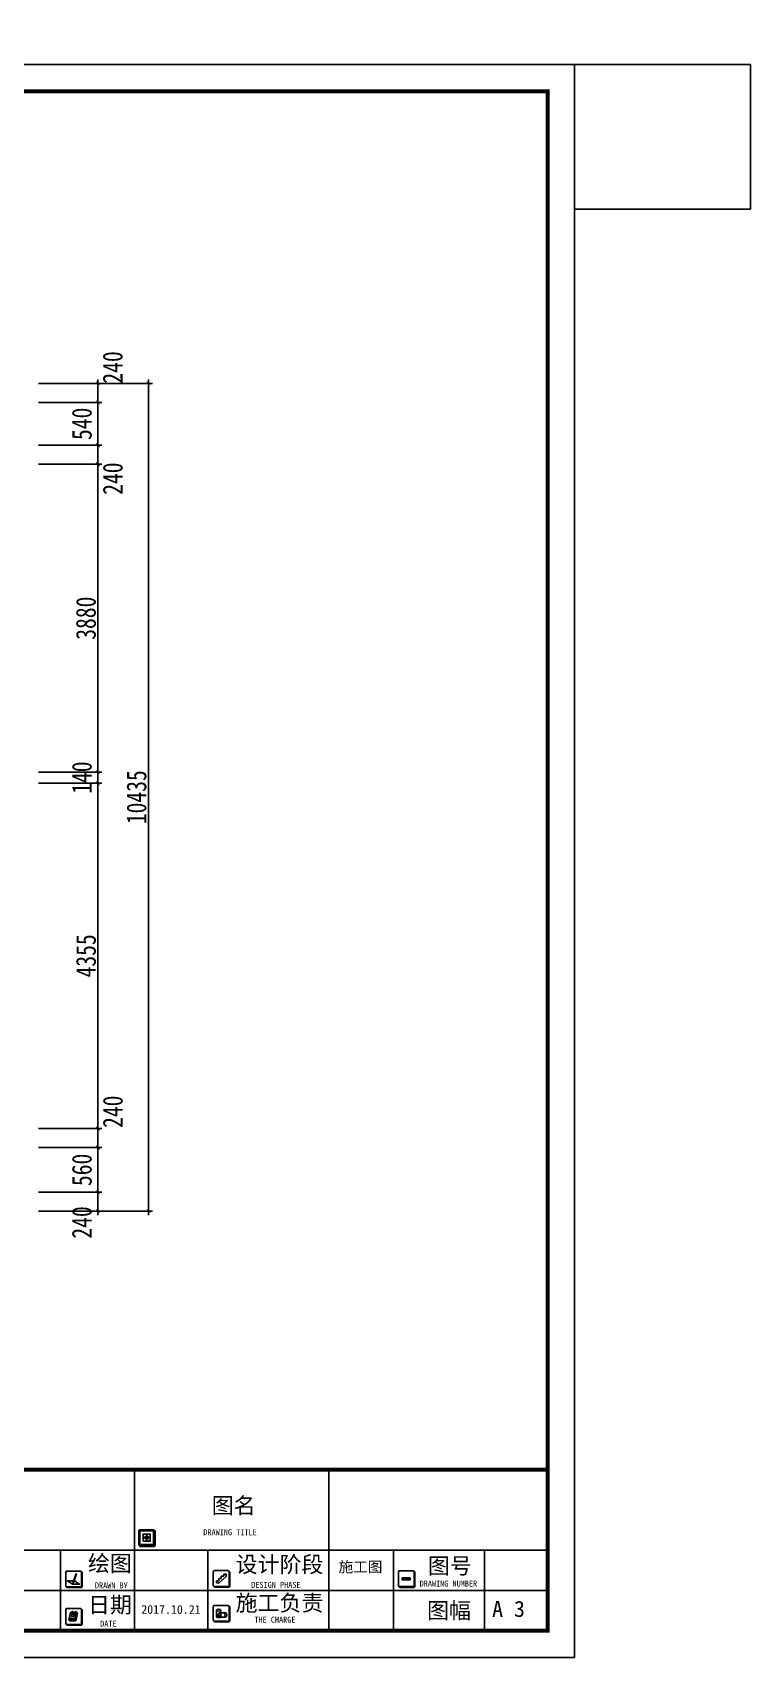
# Model space of a CAD drawing. Header units: millimetres. Extents: x -77055 to 331180, y -861586 to -491011.
# Drawn here: x 129856 to 138908, y -665598 to -645113 of the extents above; entities that cross this region are included whole.
import ezdxf

# ---------------------------------------------------------------- set-up
doc = ezdxf.new("R2010")
doc.units = ezdxf.units.MM
doc.header["$PDMODE"] = 3
for name, color, linetype in [('0-01图框模板说明', 2, 'Continuous'), ('0-02图框细线', 136, 'Continuous'), ('250', 250, 'Continuous')]:
    doc.layers.add(name, color=color, linetype=linetype)
doc.styles.add('DIM', font='simhei.ttf', dxfattribs={"width": 0.8})
doc.styles.get("Standard").update_dxf_attribs({"font": 'simhei.ttf'})
doc.dimstyles.new('1-50', dxfattribs={"dimscale": 50, "dimtxt": 5, "dimasz": 1, "dimexe": 1, "dimexo": 0.1, "dimgap": 0.5, "dimtad": 1, "dimdec": 0, "dimdsep": 46, "dimtxsty": 'DIM', "dimblk": 'ARCHTICK', "dimcen": 4, "dimdle": 1, "dimclrd": 3, "dimclre": 3, "dimclrt": 1, "dimadec": 0, "dimazin": 0, "dimtfac": 1, "dimtdec": 0, "dimtmove": 2, "dimatfit": 3, "dimldrblk": 'DOT', "dimfxl": 15, "dimfxlon": 1, "dimarcsym": 0})

# ---------------------------------------------------------------- blocks, each defined once
blk = doc.blocks.new('_ArchTick')
at = {"color": 0, "linetype": 'ByBlock', "const_width": 0.15}
blk.add_lwpolyline([(-0.5, -0.5), (0.5, 0.5)], dxfattribs=at)
blk = doc.blocks.new('*D570')
at = {"layer": '250', "color": 3, "lineweight": -2}
for p, q in [((129931, -649536), (130731, -649536)), ((130681, -649486), (130681, -649826)), ((129931, -649776), (130731, -649776))]:
    blk.add_line(p, q, dxfattribs=at)
at = {"layer": 'Defpoints', "color": 0}
for p in [(128433, -649536), (128433, -649776), (130681, -649776)]:
    blk.add_point(p, dxfattribs=at)
at = {"layer": '250', "color": 3, "lineweight": -2, "xscale": 50, "yscale": 50, "zscale": 50}
for p, rotation in [((130681, -649536), 90), ((130681, -649776), 270)]:
    blk.add_blockref('_ArchTick', p, dxfattribs=dict(at, rotation=rotation))
at = {"layer": '250', "color": 1, "insert": (130868, -649335), "char_height": 250, "attachment_point": 5, "rotation": 90, "style": 'DIM'}
blk.add_mtext('240', dxfattribs=at)
blk = doc.blocks.new('_Dot')
at = {"color": 0, "linetype": 'ByBlock', "lineweight": -2}
blk.add_line((-0.5, 0), (-1, 0), dxfattribs=at)
at = {"color": 0, "linetype": 'ByBlock', "const_width": 0.5}
blk.add_lwpolyline([(-0.25, 0, 1), (0.25, 0, 1)], format="xyb", close=True, dxfattribs=at)
blk = doc.blocks.new('*D571')
at = {"layer": '250', "color": 3, "lineweight": -2}
for p, q in [((129931, -649776), (130731, -649776)), ((130681, -649726), (130681, -650366)), ((129931, -650316), (130731, -650316))]:
    blk.add_line(p, q, dxfattribs=at)
at = {"layer": 'Defpoints', "color": 0}
for p in [(128433, -649776), (129458, -650316), (130681, -650316)]:
    blk.add_point(p, dxfattribs=at)
at = {"layer": '250', "color": 3, "lineweight": -2, "xscale": 50, "yscale": 50, "zscale": 50}
for p, rotation in [((130681, -649776), 90), ((130681, -650316), 270)]:
    blk.add_blockref('_ArchTick', p, dxfattribs=dict(at, rotation=rotation))
at = {"layer": '250', "color": 1, "insert": (130479, -650046), "char_height": 250, "attachment_point": 5, "rotation": 90, "style": 'DIM'}
blk.add_mtext('540', dxfattribs=at)
blk = doc.blocks.new('*D572')
at = {"layer": '250', "color": 3, "lineweight": -2}
for p, q in [((129931, -650316), (130731, -650316)), ((130681, -650266), (130681, -650606)), ((129931, -650556), (130731, -650556))]:
    blk.add_line(p, q, dxfattribs=at)
at = {"layer": 'Defpoints', "color": 0}
for p in [(129458, -650316), (129218, -650556), (130681, -650556)]:
    blk.add_point(p, dxfattribs=at)
at = {"layer": '250', "color": 3, "lineweight": -2, "xscale": 50, "yscale": 50, "zscale": 50}
for p, rotation in [((130681, -650316), 90), ((130681, -650556), 270)]:
    blk.add_blockref('_ArchTick', p, dxfattribs=dict(at, rotation=rotation))
at = {"layer": '250', "color": 1, "insert": (130869, -650737), "char_height": 250, "attachment_point": 5, "rotation": 90, "style": 'DIM'}
blk.add_mtext('240', dxfattribs=at)
blk = doc.blocks.new('*D573')
at = {"layer": '250', "color": 3, "lineweight": -2}
for p, q in [((129931, -650556), (130731, -650556)), ((130681, -650506), (130681, -654486)), ((129931, -654436), (130731, -654436))]:
    blk.add_line(p, q, dxfattribs=at)
at = {"layer": 'Defpoints', "color": 0}
for p in [(129218, -650556), (129218, -654436), (130681, -654436)]:
    blk.add_point(p, dxfattribs=at)
at = {"layer": '250', "color": 3, "lineweight": -2, "xscale": 50, "yscale": 50, "zscale": 50}
for p, rotation in [((130681, -650556), 90), ((130681, -654436), 270)]:
    blk.add_blockref('_ArchTick', p, dxfattribs=dict(at, rotation=rotation))
at = {"layer": '250', "color": 1, "insert": (130530, -652496), "char_height": 250, "attachment_point": 5, "rotation": 90, "style": 'DIM'}
blk.add_mtext('3880', dxfattribs=at)
blk = doc.blocks.new('*D574')
at = {"layer": '250', "color": 3, "lineweight": -2}
for p, q in [((129931, -654436), (130731, -654436)), ((130681, -654386), (130681, -654626)), ((129931, -654576), (130731, -654576))]:
    blk.add_line(p, q, dxfattribs=at)
at = {"layer": 'Defpoints', "color": 0}
for p in [(129218, -654436), (129218, -654576), (130681, -654576)]:
    blk.add_point(p, dxfattribs=at)
at = {"layer": '250', "color": 3, "lineweight": -2, "xscale": 50, "yscale": 50, "zscale": 50}
for p, rotation in [((130681, -654436), 90), ((130681, -654576), 270)]:
    blk.add_blockref('_ArchTick', p, dxfattribs=dict(at, rotation=rotation))
at = {"layer": '250', "color": 1, "insert": (130479, -654506), "char_height": 250, "attachment_point": 5, "rotation": 90, "style": 'DIM'}
blk.add_mtext('140', dxfattribs=at)
blk = doc.blocks.new('*D575')
at = {"layer": '250', "color": 3, "lineweight": -2}
for p, q in [((129931, -654576), (130731, -654576)), ((130681, -654526), (130681, -658981)), ((129931, -658931), (130731, -658931))]:
    blk.add_line(p, q, dxfattribs=at)
at = {"layer": 'Defpoints', "color": 0}
for p in [(129218, -654576), (129218, -658931), (130681, -658931)]:
    blk.add_point(p, dxfattribs=at)
at = {"layer": '250', "color": 3, "lineweight": -2, "xscale": 50, "yscale": 50, "zscale": 50}
for p, rotation in [((130681, -654576), 90), ((130681, -658931), 270)]:
    blk.add_blockref('_ArchTick', p, dxfattribs=dict(at, rotation=rotation))
at = {"layer": '250', "color": 1, "insert": (130531, -656753), "char_height": 250, "attachment_point": 5, "rotation": 90, "style": 'DIM'}
blk.add_mtext('4355', dxfattribs=at)
blk = doc.blocks.new('*D576')
at = {"layer": '250', "color": 3, "lineweight": -2}
for p, q in [((129931, -658931), (130731, -658931)), ((130681, -658881), (130681, -659221)), ((129931, -659171), (130731, -659171))]:
    blk.add_line(p, q, dxfattribs=at)
at = {"layer": 'Defpoints', "color": 0}
for p in [(129218, -658931), (129458, -659171), (130681, -659171)]:
    blk.add_point(p, dxfattribs=at)
at = {"layer": '250', "color": 3, "lineweight": -2, "xscale": 50, "yscale": 50, "zscale": 50}
for p, rotation in [((130681, -658931), 90), ((130681, -659171), 270)]:
    blk.add_blockref('_ArchTick', p, dxfattribs=dict(at, rotation=rotation))
at = {"layer": '250', "color": 1, "insert": (130869, -658718), "char_height": 250, "attachment_point": 5, "rotation": 90, "style": 'DIM'}
blk.add_mtext('240', dxfattribs=at)
blk = doc.blocks.new('*D577')
at = {"layer": '250', "color": 3, "lineweight": -2}
for p, q in [((129931, -659171), (130731, -659171)), ((130681, -659121), (130681, -659781)), ((129931, -659731), (130731, -659731))]:
    blk.add_line(p, q, dxfattribs=at)
at = {"layer": 'Defpoints', "color": 0}
for p in [(129458, -659171), (128423, -659731), (130681, -659731)]:
    blk.add_point(p, dxfattribs=at)
at = {"layer": '250', "color": 3, "lineweight": -2, "xscale": 50, "yscale": 50, "zscale": 50}
for p, rotation in [((130681, -659171), 90), ((130681, -659731), 270)]:
    blk.add_blockref('_ArchTick', p, dxfattribs=dict(at, rotation=rotation))
at = {"layer": '250', "color": 1, "insert": (130479, -659451), "char_height": 250, "attachment_point": 5, "rotation": 90, "style": 'DIM'}
blk.add_mtext('560', dxfattribs=at)
blk = doc.blocks.new('*D578')
at = {"layer": '250', "color": 3, "lineweight": -2}
for p, q in [((129931, -659731), (130731, -659731)), ((130681, -659681), (130681, -660021)), ((129931, -659971), (130731, -659971))]:
    blk.add_line(p, q, dxfattribs=at)
at = {"layer": 'Defpoints', "color": 0}
for p in [(128423, -659731), (128423, -659971), (130681, -659971)]:
    blk.add_point(p, dxfattribs=at)
at = {"layer": '250', "color": 3, "lineweight": -2, "xscale": 50, "yscale": 50, "zscale": 50}
for p, rotation in [((130681, -659731), 90), ((130681, -659971), 270)]:
    blk.add_blockref('_ArchTick', p, dxfattribs=dict(at, rotation=rotation))
at = {"layer": '250', "color": 1, "insert": (130479, -660114), "char_height": 250, "attachment_point": 5, "rotation": 90, "style": 'DIM'}
blk.add_mtext('240', dxfattribs=at)
blk = doc.blocks.new('*D609')
at = {"layer": '250', "color": 3, "lineweight": -2}
for p, q in [((130569, -649536), (131369, -649536)), ((131319, -649486), (131319, -660021)), ((130569, -659971), (131369, -659971))]:
    blk.add_line(p, q, dxfattribs=at)
at = {"layer": 'Defpoints', "color": 0}
for p in [(129931, -649536), (129931, -659971), (131319, -659971)]:
    blk.add_point(p, dxfattribs=at)
at = {"layer": '250', "color": 3, "lineweight": -2, "xscale": 50, "yscale": 50, "zscale": 50}
for p, rotation in [((131319, -649536), 90), ((131319, -659971), 270)]:
    blk.add_blockref('_ArchTick', p, dxfattribs=dict(at, rotation=rotation))
at = {"layer": '250', "color": 1, "insert": (131168, -654753), "char_height": 250, "attachment_point": 5, "rotation": 90, "style": 'DIM'}
blk.add_mtext('10435', dxfattribs=at)
blk = doc.blocks.new('A$C277C16EF')
at = {"layer": '0-01图框模板说明'}
for points in [[(-5292, 1424, -0.414214), (-5306, 1411), (-5479, 1411, -0.071272), (-5482, 1411, 0.348143), (-5470, 1401), (-5297, 1401, 0.414214), (-5283, 1414), (-5283, 1587, 0.333108), (-5293, 1600, -0.057743), (-5292, 1597)], [(-6214, 904, -0.414214), (-6227, 891), (-6400, 891, -0.071272), (-6404, 891, 0.348143), (-6391, 881), (-6218, 881, 0.414214), (-6205, 894), (-6205, 1067, 0.333108), (-6214, 1080, -0.057743), (-6214, 1077)], [(-4353, 909, -0.414214), (-4366, 895), (-4539, 895, -0.071272), (-4543, 896, 0.348143), (-4530, 885), (-4357, 885, 0.414214), (-4344, 899), (-4344, 1072, 0.333108), (-4353, 1085, -0.057743), (-4353, 1081)], [(-2020, 907, -0.414214), (-2033, 893), (-2206, 893, -0.071272), (-2210, 894, 0.348143), (-2197, 884), (-2024, 884, 0.414214), (-2011, 897), (-2011, 1070, 0.333108), (-2020, 1083, -0.057743), (-2020, 1080)], [(-2172, 1004), (-2072, 1004), (-2072, 979), (-2172, 979)], [(-4353, 471, -0.414214), (-4366, 457), (-4539, 457, -0.071272), (-4543, 458, 0.348143), (-4530, 448), (-4357, 448, 0.414214), (-4344, 461), (-4344, 634, 0.333108), (-4353, 647, -0.057743), (-4353, 644)], [(-6214, 431, -0.414214), (-6227, 418), (-6400, 418, -0.071272), (-6404, 418, 0.348143), (-6391, 408), (-6218, 408, 0.414214), (-6205, 421), (-6205, 594, 0.333108), (-6214, 607, -0.057743), (-6214, 604)]]:
    blk.add_hatch(color=8, dxfattribs=at).paths.add_polyline_path(points)
h = blk.add_hatch(color=8, dxfattribs=at)
h.paths.add_polyline_path([(-5392, 1527), (-5409, 1527), (-5409, 1511), (-5392, 1511)])
h.paths.add_polyline_path([(-5392, 1511), (-5375, 1511), (-5375, 1527), (-5392, 1527)])
h.paths.add_polyline_path([(-5392, 1511), (-5392, 1495), (-5375, 1495), (-5375, 1511)])
h.paths.add_polyline_path([(-5392, 1511), (-5409, 1511), (-5409, 1495), (-5392, 1495)])
at = {"layer": '0-01图框模板说明', "color": 8}
for p, q in [((-5437, 1511), (-5348, 1511)), ((-5392, 1555), (-5392, 1466)), ((-4451, 1025), (-4451, 996)), ((-4451, 1025), (-4421, 1025)), ((-4421, 1051), (-4390, 1051)), ((-4421, 1051), (-4421, 1025)), ((-4390, 1051), (-4390, 1020)), ((-6322, 942), (-6322, 939)), ((-6321, 941), (-6322, 938)), ((-6321, 939), (-6322, 938)), ((-6322, 939), (-6322, 938)), ((-6320, 941), (-6321, 939)), ((-4511, 968), (-4511, 940)), ((-4511, 968), (-4481, 968)), ((-4511, 940), (-4480, 940)), ((-4481, 996), (-4451, 996)), ((-4481, 996), (-4481, 968)), ((-4390, 1020), (-4480, 940)), ((-6374, 473), (-6362, 462)), ((-6294, 470), (-6371, 470)), ((-6291, 467), (-6368, 467)), ((-6288, 465), (-6365, 465)), ((-6285, 462), (-6362, 462)), ((-6272, 566), (-6294, 470)), ((-6269, 563), (-6291, 467)), ((-6266, 561), (-6288, 465)), ((-6263, 559), (-6285, 462)), ((-6275, 569), (-6263, 559)), ((-4510, 597), (-4510, 515)), ((-4395, 564), (-4477, 564)), ((-4395, 510), (-4477, 510)), ((-4456, 597), (-4456, 515))]:
    blk.add_line(p, q, dxfattribs=at)
at = {"layer": '0-01图框模板说明', "color": 2, "const_width": 49}
blk.add_lwpolyline([(-338, 19745), (-338, 338), (-28062, 338), (-28062, 19745)], close=True, dxfattribs=at)
blk.add_lwpolyline([(-338, 2367), (-28066, 2367)], dxfattribs=at)
at = {"layer": '0-01图框模板说明', "color": 8}
for points in [[(-5479, 1411), (-5306, 1411, 0.414214), (-5292, 1424), (-5292, 1597, 0.414214), (-5306, 1610), (-5479, 1610, 0.414214), (-5492, 1597), (-5492, 1424, 0.414214)], [(-6400, 891), (-6227, 891, 0.414214), (-6214, 904), (-6214, 1077, 0.414214), (-6227, 1090), (-6400, 1090, 0.414214), (-6413, 1077), (-6413, 904, 0.414214)], [(-6277, 1048), (-6285, 1051), (-6284, 1052, -0.451962), (-6280, 1054), (-6279, 1053, -0.418435), (-6277, 1049)], [(-4539, 895), (-4366, 895, 0.414214), (-4353, 909), (-4353, 1081, 0.414214), (-4366, 1095), (-4539, 1095, 0.414214), (-4552, 1081), (-4552, 909, 0.414214)], [(-2206, 893), (-2033, 893, 0.414214), (-2020, 907), (-2020, 1080, 0.414214), (-2033, 1093), (-2206, 1093, 0.414214), (-2219, 1080), (-2219, 907, 0.414214)], [(-6400, 418), (-6227, 418, 0.414214), (-6214, 431), (-6214, 604, 0.414214), (-6227, 617), (-6400, 617, 0.414214), (-6413, 604), (-6413, 431, 0.414214)], [(-4539, 457), (-4366, 457, 0.414214), (-4353, 471), (-4353, 644, 0.414214), (-4366, 657), (-4539, 657, 0.414214), (-4552, 644), (-4552, 471, 0.414214)]]:
    blk.add_lwpolyline(points, format="xyb", close=True, dxfattribs=at)
for points in [[(-5482, 1411, 0.348143), (-5470, 1401), (-5297, 1401, 0.414214), (-5283, 1414), (-5283, 1587, 0.333108), (-5293, 1600)], [(-6404, 891, 0.348143), (-6391, 881), (-6218, 881, 0.414214), (-6205, 894), (-6205, 1067, 0.333108), (-6214, 1080)], [(-4543, 896, 0.348143), (-4530, 885), (-4357, 885, 0.414214), (-4344, 899), (-4344, 1072, 0.333108), (-4353, 1085)], [(-2210, 894, 0.348143), (-2197, 884), (-2024, 884, 0.414214), (-2011, 897), (-2011, 1070, 0.333108), (-2020, 1083)], [(-4543, 458, 0.348143), (-4530, 448), (-4357, 448, 0.414214), (-4344, 461), (-4344, 634, 0.333108), (-4353, 647)], [(-6404, 418, 0.348143), (-6391, 408), (-6218, 408, 0.414214), (-6205, 421), (-6205, 594, 0.333108), (-6214, 607)]]:
    blk.add_lwpolyline(points, format="xyb", dxfattribs=at)
for points in [[(-5478, 1425), (-5306, 1425), (-5306, 1597), (-5478, 1597)], [(-5437, 1466), (-5348, 1466), (-5348, 1555), (-5437, 1555)], [(-5409, 1527), (-5375, 1527), (-5375, 1495), (-5409, 1495)], [(-6280, 1042), (-6287, 1044), (-6319, 958), (-6311, 955)], [(-6277, 1048), (-6285, 1051), (-6287, 1044), (-6280, 1042)], [(-6320, 941), (-6322, 942), (-6319, 958), (-6311, 955)], [(-2172, 1004), (-2072, 1004), (-2072, 979), (-2172, 979)], [(-6355, 495), (-6347, 495), (-6349, 489), (-6356, 489)], [(-6334, 545), (-6302, 545), (-6310, 520), (-6341, 520)], [(-6340, 495), (-6332, 495), (-6334, 489), (-6341, 489)], [(-6325, 495), (-6318, 495), (-6319, 489), (-6327, 489)], [(-6311, 495), (-6303, 495), (-6305, 489), (-6312, 489)]]:
    blk.add_lwpolyline(points, close=True, dxfattribs=at)
for points in [[(-6307, 966), (-6304, 966), (-6239, 923), (-6327, 923), (-6392, 966), (-6316, 966)], [(-6334, 569), (-6275, 569), (-6297, 473), (-6374, 473), (-6351, 569), (-6338, 569)]]:
    blk.add_lwpolyline(points, dxfattribs=at)
blk.add_circle((-6295, 558), 2.7, dxfattribs=at)
for centre, radius, start, end in [((-6337, 558), 2.7, 133.5405, 58.5094), ((-6319, 562), 20.4, 120.0838, 193.4607), ((-6337, 559), 2.06, 218.3923, 328.4538), ((-6319, 562), 16.9, 118.9884, 196.0214), ((-6336, 557), 2.7, 72.6047, 87.6936), ((-6326, 570), 9.85, 350.5454, 105.731), ((-6327, 569), 7.74, 355.4404, 89.6822), ((-6277, 562), 20.4, 127.1675, 193.4607), ((-6294, 557), 2.7, 72.6047, 215.7707), ((-6295, 559), 2.06, 218.3923, 328.4538), ((-6278, 562), 16.3, 120.88, 197.6449), ((-6286, 573), 6.91, 75.6414, 126.1244), ((-6286, 571), 5.41, 333.2308, 96.566), ((-6286, 571), 8.4, 340.7006, 72.9302)]:
    blk.add_arc(centre, radius, start, end, dxfattribs=at)
for centre, major_axis in [((-4483, 597), (-27.1, 0)), ((-4483, 515), (-27.1, 0)), ((-4477, 537), (0, 27.1)), ((-4395, 537), (0, 27.1))]:
    blk.add_ellipse(centre, major_axis=major_axis, ratio=0.454196, dxfattribs=at)
at = {"layer": '0-02图框细线'}
for p, q in [((-5546, 338), (-5546, 2367)), ((-3096, 1352), (-3096, 2367)), ((-21553, 1352), (-338, 1352)), ((-6480, 338), (-6480, 1352)), ((-4619, 338), (-4619, 1352)), ((-3096, 338), (-3096, 1352)), ((-2280, 338), (-2280, 1352)), ((-1131, 1352), (-1131, 338)), ((-338, 845), (-10594, 845))]:
    blk.add_line(p, q, dxfattribs=at)
blk.add_lwpolyline([(0, 20083), (0, 0), (-28400, 0), (-28400, 20083)], close=True, dxfattribs=at)
for s, insert, char_height, attachment_point in [('{\\fSimSun|b0|i0|c134|p2;图名}', (-4572, 1904), 202.86, 4), ('{\\fSimSun|b0|i0|c134|p2;DRAWING TITLE}', (-4678, 1579), 76.2, 4), ('{\\fSimSun|b0|i0|c134|p2;绘图}', (-6132, 1175), 202.86, 4), ('{\\fSimSun|b0|i0|c134|p2;设计阶段}', (-4271, 1162), 202.86, 4), ('{\\fSimHei|b0|i0|c134|p2;施工图}', (-2696, 1135), 135.24, 5), ('{\\fSimSun|b0|i0|c134|p2;图号}', (-1846, 1145), 202.86, 4), ('{\\fSimSun|b0|i0|c134|p2;DRAWN BY}', (-6045, 909), 76.2, 4), ('{\\fSimSun|b0|i0|c134|p2;DESIGN PHASE}', (-4074, 915), 76.2, 4), ('{\\fSimSun|b0|i0|c134|p2;DRAWING NUMBER}', (-1951, 931), 76.2, 4), ('{\\fSimSun|b0|i0|c134|p2;日期}', (-6132, 653), 202.86, 4), ('2017.10.21', (-5460, 605), 110, 4), ('{\\fSimSun|b0|i0|c134|p2;施工负责}', (-4271, 677), 202.86, 4), ('{\\fSimSun|b0|i0|c134|p2;图幅}', (-1857, 581), 202.86, 4), ('{\\fSimSun|b0|i0|c134|p2;A 3}', (-1037, 611), 202.86, 4), ('{\\fSimSun|b0|i0|c134|p2;DATE}', (-5978, 426), 76.2, 4), ('{\\fSimSun|b0|i0|c134|p2;THE CHARGE}', (-4034, 476), 76.2, 4)]:
    blk.add_mtext(s, dxfattribs=dict(at, insert=insert, char_height=char_height, attachment_point=attachment_point))
blk = doc.blocks.new('*D693')
at = {"layer": '250', "color": 3, "lineweight": -2}
for p, q in [((-23716, -597913), (-22916, -597913)), ((-22966, -597863), (-22966, -598503)), ((-23716, -598453), (-22916, -598453)), ((176539, -648635), (181029, -648635)), ((176589, -649385), (176589, -648585)), ((180979, -649385), (180979, -648585))]:
    blk.add_line(p, q, dxfattribs=at)
at = {"layer": 'Defpoints', "color": 0}
for p in [(-25214, -597913), (-24189, -598453), (-22966, -598453), (180979, -648635), (176589, -650556), (180979, -650556)]:
    blk.add_point(p, dxfattribs=at)
at = {"layer": '250', "color": 3, "lineweight": -2, "xscale": 50, "yscale": 50, "zscale": 50}
for p, rotation in [((-22966, -597913), 90), ((-22966, -598453), 270), ((176589, -648635), 180)]:
    blk.add_blockref('_ArchTick', p, dxfattribs=dict(at, rotation=rotation))
blk.add_blockref('_ArchTick', (180979, -648635), dxfattribs=at)
at = {"layer": '250', "color": 1, "insert": (-23168, -598183), "char_height": 250, "attachment_point": 5, "rotation": 90, "style": 'DIM'}
blk.add_mtext('540', dxfattribs=at)
at = {"layer": '250', "color": 1, "insert": (178784, -648483), "char_height": 250, "attachment_point": 5, "style": 'DIM'}
blk.add_mtext('4390', dxfattribs=at)
blk = doc.blocks.new('*D697')
at = {"layer": '250', "color": 3, "lineweight": -2}
for p, q in [((-22966, -602663), (-22966, -607118)), ((-23716, -602713), (-22916, -602713)), ((-23716, -607068), (-22916, -607068)), ((150253, -655191), (149547, -655191)), ((149597, -656986), (149597, -655141)), ((150253, -656936), (149547, -656936))]:
    blk.add_line(p, q, dxfattribs=at)
at = {"layer": 'Defpoints', "color": 0}
for p in [(-24429, -602713), (-24429, -607068), (-22966, -607068), (149597, -655191), (150258, -655191), (150258, -656936)]:
    blk.add_point(p, dxfattribs=at)
at = {"layer": '250', "color": 3, "lineweight": -2, "xscale": 50, "yscale": 50, "zscale": 50}
for p, rotation in [((-22966, -602713), 90), ((-22966, -607068), 270), ((149597, -655191), 90), ((149597, -656936), 270)]:
    blk.add_blockref('_ArchTick', p, dxfattribs=dict(at, rotation=rotation))
at = {"layer": '250', "color": 1, "char_height": 250, "attachment_point": 5, "rotation": 90, "style": 'DIM'}
for s, insert in [('4355', (-23116, -604890)), ('1745', (149447, -656063))]:
    blk.add_mtext(s, dxfattribs=dict(at, insert=insert))
blk = doc.blocks.new('*D698')
at = {"layer": '250', "color": 3, "lineweight": -2}
for p, q in [((-23716, -607068), (-22916, -607068)), ((-22966, -607018), (-22966, -607358)), ((-23716, -607308), (-22916, -607308)), ((150213, -655191), (149740, -655191)), ((149790, -656986), (149790, -655141)), ((150253, -656936), (149740, -656936))]:
    blk.add_line(p, q, dxfattribs=at)
at = {"layer": 'Defpoints', "color": 0}
for p in [(-24429, -607068), (-24189, -607308), (-22966, -607308), (149790, -655191), (150218, -655191), (150258, -656936)]:
    blk.add_point(p, dxfattribs=at)
at = {"layer": '250', "color": 3, "lineweight": -2, "xscale": 50, "yscale": 50, "zscale": 50}
for p, rotation in [((-22966, -607068), 90), ((-22966, -607308), 270), ((149790, -655191), 90), ((149790, -656936), 270)]:
    blk.add_blockref('_ArchTick', p, dxfattribs=dict(at, rotation=rotation))
at = {"layer": '250', "color": 1, "char_height": 250, "attachment_point": 5, "rotation": 90, "style": 'DIM'}
for s, insert in [('240', (-22778, -606855)), ('1745', (149640, -656063))]:
    blk.add_mtext(s, dxfattribs=dict(at, insert=insert))
blk = doc.blocks.new('*D699')
at = {"layer": '250', "color": 3, "lineweight": -2}
for p, q in [((-23716, -607308), (-22916, -607308)), ((-22966, -607258), (-22966, -607918)), ((-23716, -607868), (-22916, -607868)), ((157088, -650561), (157088, -650872)), ((158853, -650561), (158853, -650872)), ((157038, -650822), (158903, -650822))]:
    blk.add_line(p, q, dxfattribs=at)
at = {"layer": 'Defpoints', "color": 0}
for p in [(-24189, -607308), (-25224, -607868), (-22966, -607868), (157088, -650556), (158853, -650556), (158853, -650822)]:
    blk.add_point(p, dxfattribs=at)
at = {"layer": '250', "color": 3, "lineweight": -2, "xscale": 50, "yscale": 50, "zscale": 50}
for p, rotation in [((-22966, -607308), 90), ((-22966, -607868), 270), ((157088, -650822), 180)]:
    blk.add_blockref('_ArchTick', p, dxfattribs=dict(at, rotation=rotation))
blk.add_blockref('_ArchTick', (158853, -650822), dxfattribs=at)
at = {"layer": '250', "color": 1, "insert": (-23168, -607588), "char_height": 250, "attachment_point": 5, "rotation": 90, "style": 'DIM'}
blk.add_mtext('560', dxfattribs=at)
at = {"layer": '250', "color": 1, "insert": (157971, -650672), "char_height": 250, "attachment_point": 5, "style": 'DIM'}
blk.add_mtext('1765', dxfattribs=at)

msp = doc.modelspace()

# ---------------------------------------------------------------- linework, layer by layer
at = {"layer": '250', "color": 7}
msp.add_lwpolyline([(136687.2, -645515.4), (138907.7, -645515.4), (138907.7, -647337.7), (136687.2, -647337.7)], close=True, dxfattribs=at)

# ---------------------------------------------------------------- block references
msp.add_blockref('A$C277C16EF', (136687.2, -665598.2), dxfattribs=at)

# ---------------------------------------------------------------- dimensions: what is measured, and where the dimension line sits
for base, p1, p2, picture, middle in [((-22966, -598452.7), (-25214.4, -597912.7), (-24189.4, -598452.7), '*D693', (-23167.7, -598182.7)), ((-22966, -607307.7), (-24429.4, -607067.7), (-24189.4, -607307.7), '*D698', (-22778.5, -606854.6)), ((-22966, -607867.7), (-24189.4, -607307.7), (-25224.4, -607867.7), '*D699', (-23167.7, -607587.7)), ((130681.1, -649775.8), (128432.7, -649535.8), (128432.7, -649775.8), '*D570', (130868.2, -649334.5)), ((130681.1, -650315.8), (128432.7, -649775.8), (129457.7, -650315.8), '*D571', (130479.4, -650045.8)), ((130681.1, -650555.8), (129457.7, -650315.8), (129217.7, -650555.8), '*D572', (130868.6, -650737.1)), ((130681.1, -654575.8), (129217.7, -654435.8), (129217.7, -654575.8), '*D574', (130479.4, -654505.8)), ((130681.1, -659170.8), (129217.7, -658930.8), (129457.7, -659170.8), '*D576', (130868.6, -658717.7)), ((130681.1, -659730.8), (129457.7, -659170.8), (128422.7, -659730.8), '*D577', (130479.4, -659450.8)), ((130681.1, -659970.8), (128422.7, -659730.8), (128422.7, -659970.8), '*D578', (130479.4, -660114.4))]:
    dim = msp.add_linear_dim(base=base, p1=p1, p2=p2, angle=270, dimstyle='1-50', dxfattribs=at)
    dim.commit()
    dim.dimension.update_dxf_attribs({"geometry": picture, "text_midpoint": middle, "dimtype": 160})
for base, p1, p2, picture, middle in [((-22966, -607067.7), (-24429.4, -602712.7), (-24429.4, -607067.7), '*D697', (-23116, -604890.2)), ((131319.1, -659970.8), (129931.1, -649535.8), (129931.1, -659970.8), '*D609', (131167.7, -654753.3)), ((130681.1, -654435.8), (129217.7, -650555.8), (129217.7, -654435.8), '*D573', (130529.7, -652495.8)), ((130681.1, -658930.8), (129217.7, -654575.8), (129217.7, -658930.8), '*D575', (130531.1, -656753.3))]:
    dim = msp.add_linear_dim(base=base, p1=p1, p2=p2, angle=270, dimstyle='1-50', dxfattribs=at)
    dim.commit()
    dim.dimension.update_dxf_attribs({"geometry": picture, "text_midpoint": middle})

doc.saveas('drawing.dxf')
